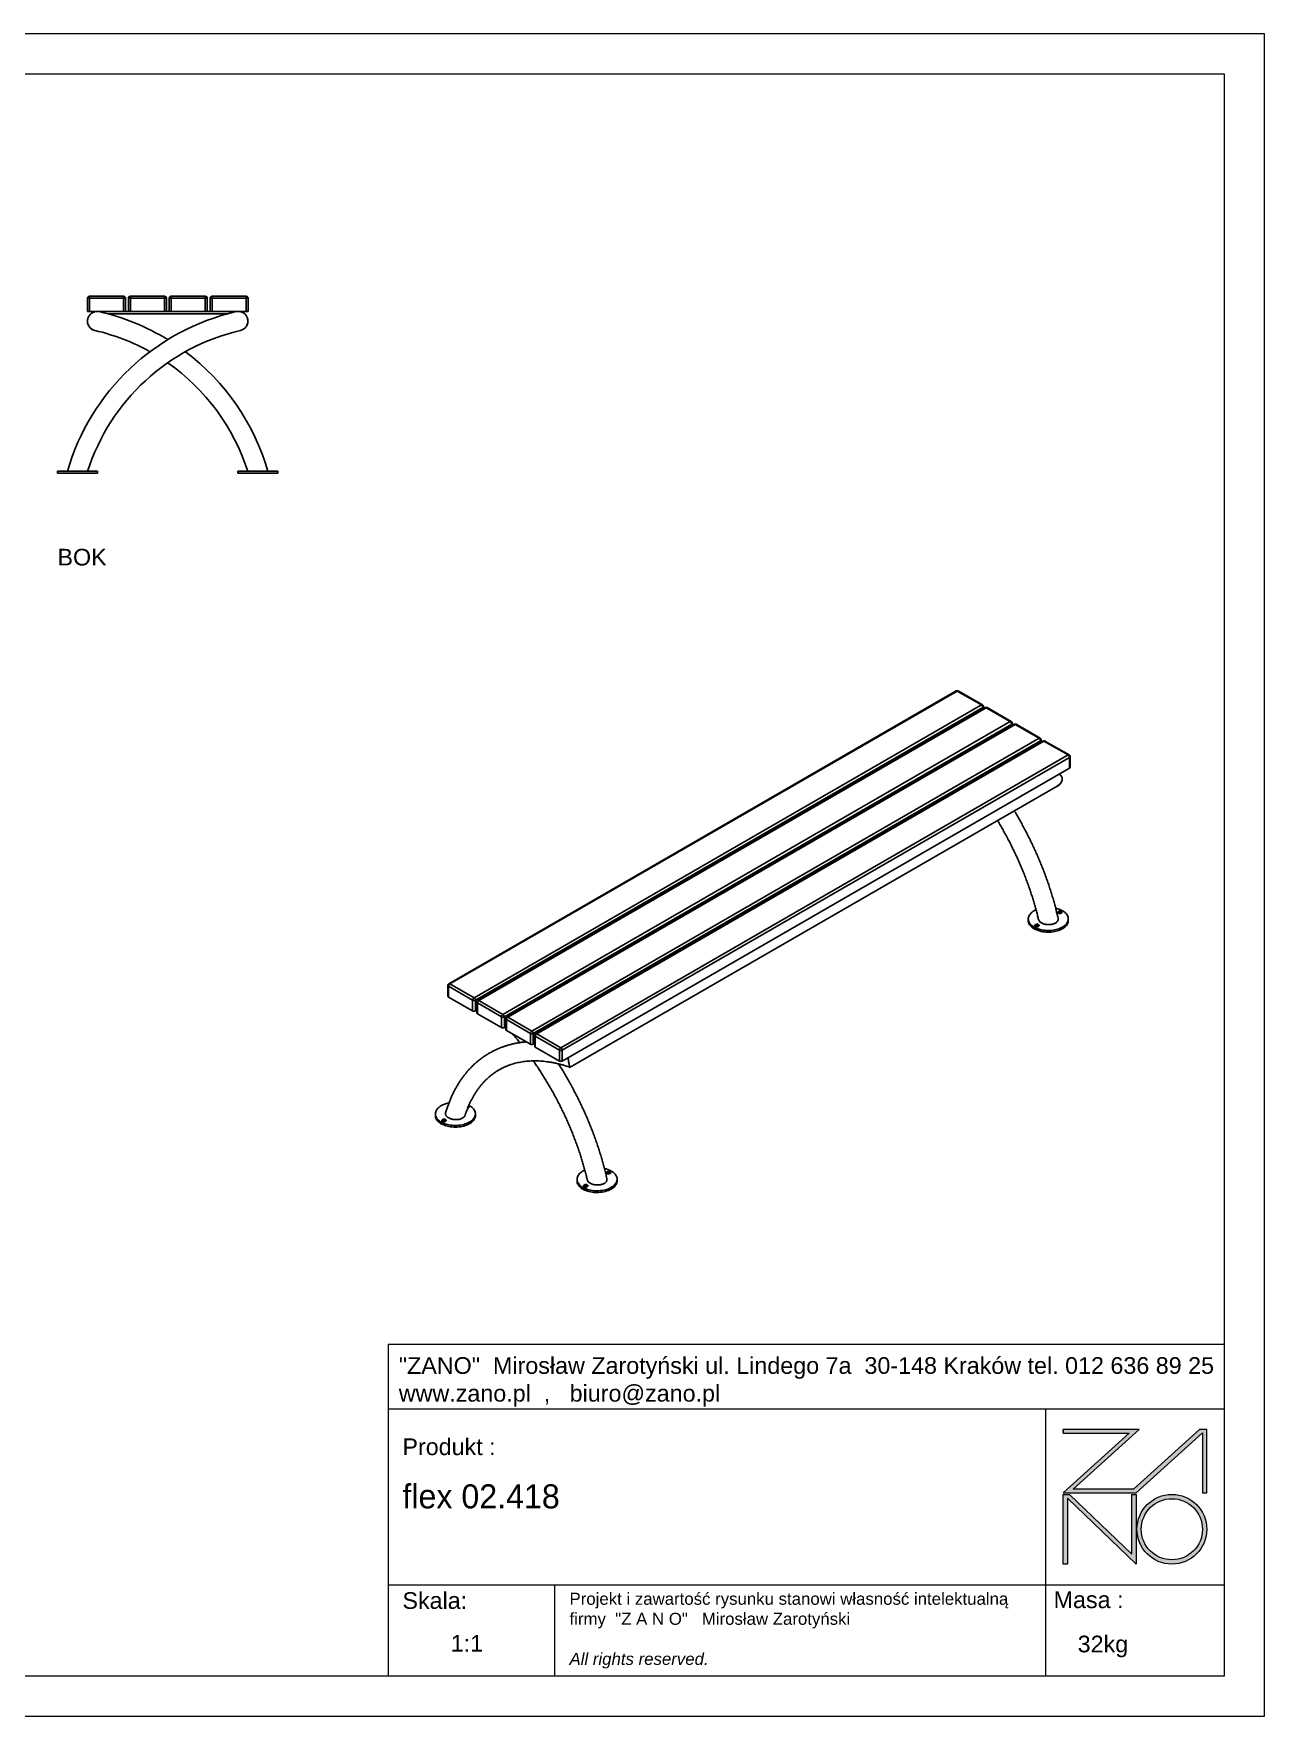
# Model space of a CAD drawing. Header units: millimetres. Extents: x 2407 to 8347, y -1852 to 2348.
# Drawn here: x 5276 to 8347, y -1852 to 2348 of the extents above; entities that cross this region are included whole.
import ezdxf

# ---------------------------------------------------------------- set-up
doc = ezdxf.new("R2010")
doc.units = ezdxf.units.MM
doc.layers.add('tabelka', color=155, linetype='Continuous')
doc.layers.add('WYMIAR', color=96, linetype='Continuous')

# ---------------------------------------------------------------- blocks, each defined once
blk = doc.blocks.new('zano')
at = {"layer": 'Defpoints', "lineweight": 5}
for points in [[(6270.2, 3716.2), (6270.2, 3707.4), (6434.8, 3707.4), (6270.2, 3558.4), (6452.4, 3558.4), (6617.9, 3708.2), (6617.9, 3558.4), (6628.6, 3558.4), (6628.6, 3716.2), (6610.7, 3716.2), (6446.1, 3567.2), (6295.4, 3567.2), (6459.9, 3716.2), (6270.2, 3716.2), (6270.2, 3707.4)], [(6270.2, 3554.4), (6286.2, 3554.4), (6441.7, 3405.6), (6441.7, 3554.4), (6452.4, 3554.4), (6452.4, 3380.5), (6281, 3544.6), (6281, 3380.5), (6270.2, 3380.5)]]:
    blk.add_hatch(color=251, dxfattribs=at).paths.add_polyline_path(points)
h = blk.add_hatch(color=251, dxfattribs=at)
h.paths.add_polyline_path([(6454.7, 3467.4, 1), (6628.6, 3467.4, 1)])
h.paths.add_polyline_path([(6617.9, 3467.4, -1), (6465.4, 3467.4, -1)], flags=16)
at = {"layer": 'Defpoints', "color": 251, "lineweight": 5}
blk.add_lwpolyline([(6434.8, 3707.4), (6270.2, 3558.4), (6452.4, 3558.4), (6617.9, 3708.2), (6617.9, 3558.4), (6628.6, 3558.4), (6628.6, 3716.2), (6610.7, 3716.2), (6446.1, 3567.2), (6295.4, 3567.2), (6459.9, 3716.2), (6270.2, 3716.2), (6270.2, 3707.4), (6432.1, 3707.4)], dxfattribs=at)
for points in [[(6270.2, 3716.2), (6270.2, 3707.4), (6434.8, 3707.4), (6270.2, 3558.4), (6452.4, 3558.4), (6617.9, 3708.2), (6617.9, 3558.4), (6628.6, 3558.4), (6628.6, 3716.2), (6610.7, 3716.2), (6446.1, 3567.2), (6295.4, 3567.2), (6459.9, 3716.2), (6270.2, 3716.2), (6270.2, 3707.4)], [(6270.2, 3554.4), (6286.2, 3554.4), (6441.7, 3405.6), (6441.7, 3554.4), (6452.4, 3554.4), (6452.4, 3380.5), (6281, 3544.6), (6281, 3380.5), (6270.2, 3380.5)]]:
    blk.add_lwpolyline(points, close=True, dxfattribs=at)
for radius in [87, 76.3]:
    blk.add_circle((6541.7, 3467.4), radius, dxfattribs=at)
blk = doc.blocks.new('TABELA')
at = {"layer": 'tabelka', "lineweight": 5}
for p, q in [((4587.4, 3929.4), (6672.4, 3929.4)), ((4587.4, 3767.6), (4587.4, 3929.4)), ((4587.4, 3929.4), (6672.4, 3929.4)), ((6226.5, 3767.6), (6226.5, 3329)), ((4587.4, 3329), (6672.4, 3329)), ((5001.6, 3329), (5001.6, 3100.4)), ((6226.5, 3329), (6226.5, 3100.4))]:
    blk.add_line(p, q, dxfattribs=at)
blk.add_lwpolyline([(4587.4, 3767.6), (6672.4, 3767.6), (6672.4, 3100.4), (4587.4, 3100.4)], close=True, dxfattribs=at)
blk.add_blockref('zano', (0, 0))
at = {"layer": 'tabelka', "lineweight": 5, "attachment_point": 1}
for s, insert, char_height, width in [('{\\fArial|b0|i0|c238|p34;"ZANO"  Mirosław Zarotyński ul. Lindego 7a  30-148 Kraków tel. 012 636 89 25\\Pwww.zano.pl  ,   biuro@zano.pl}', (4613, 3896.9), 41.595, 2040.38), ('{\\fArial|b0|i0|c238|p34;Produkt : }', (4622, 3694.1), 41.595, 265.273), ('{\\fCentury Gothic|b0|i0|c238|p34;flex 02.418}', (4622, 3579.5), 60, 713.135), ('{\\fArial|b0|i0|c238|p34;Skala: }', (4622, 3310.3), 41.595, 191.675), ('{\\fArial|b0|i0|c238|p34;Masa :}', (6246.7, 3312.2), 41.595, 200.457), ('{\\fArial|b0|i0|c238|p34;1:1}', (4742.5, 3203.5), 41.595, 42.482), ('{\\fArial|b0|i0|c238|p34;32kg}', (6306.7, 3201.8), 41.595, 42.482)]:
    blk.add_mtext(s, dxfattribs=dict(at, insert=insert, char_height=char_height, width=width))
at = {"layer": 'tabelka', "color": 1, "lineweight": 5, "insert": (5038.9, 3308.9), "char_height": 30, "width": 1186.12, "attachment_point": 1}
blk.add_mtext('{\\fArial|b0|i0|c0|p34;Projekt i zawartość rysunku stanowi własność intelektualną firmy \\fArial|b0|i0|c238|p34; "Z A N O"   Mirosław Zarotyński\\fArial|b0|i1|c238|p34;\\P\\PAll rights reserved.}', dxfattribs=at)
blk = doc.blocks.new('bok')
for p, q in [((5410.4, 1420.7), (5410.4, 1453.7)), ((5410.4, 1453.7), (5415.4, 1453.7)), ((5415.4, 1458.7), (5415.4, 1453.7)), ((5415.4, 1458.7), (5500.4, 1458.7)), ((5415.4, 1453.7), (5415.4, 1420.7)), ((5500.4, 1453.7), (5415.4, 1453.7)), ((5500.4, 1453.7), (5500.4, 1458.7)), ((5500.4, 1420.7), (5500.4, 1453.7)), ((5500.4, 1453.7), (5505.4, 1453.7)), ((5505.4, 1453.7), (5505.4, 1420.7)), ((5512.4, 1420.7), (5512.4, 1453.7)), ((5512.4, 1453.7), (5517.4, 1453.7)), ((5517.4, 1458.7), (5517.4, 1453.7)), ((5517.4, 1458.7), (5602.4, 1458.7)), ((5517.4, 1453.7), (5517.4, 1420.7)), ((5602.4, 1453.7), (5517.4, 1453.7)), ((5602.4, 1453.7), (5602.4, 1458.7)), ((5602.4, 1420.7), (5602.4, 1453.7)), ((5602.4, 1453.7), (5607.4, 1453.7)), ((5607.4, 1453.7), (5607.4, 1420.7)), ((5614.4, 1420.7), (5614.4, 1453.7)), ((5614.4, 1453.7), (5619.4, 1453.7)), ((5619.4, 1458.7), (5619.4, 1453.7)), ((5619.4, 1458.7), (5704.4, 1458.7)), ((5619.4, 1453.7), (5619.4, 1420.7)), ((5704.4, 1453.7), (5619.4, 1453.7)), ((5704.4, 1453.7), (5704.4, 1458.7)), ((5704.4, 1420.7), (5704.4, 1453.7)), ((5704.4, 1453.7), (5709.4, 1453.7)), ((5709.4, 1453.7), (5709.4, 1420.7)), ((5716.4, 1453.7), (5721.4, 1453.7)), ((5716.4, 1420.7), (5716.4, 1453.7)), ((5721.4, 1458.7), (5721.4, 1453.7)), ((5721.4, 1458.7), (5806.4, 1458.7)), ((5721.4, 1453.7), (5721.4, 1420.7)), ((5806.4, 1453.7), (5721.4, 1453.7)), ((5806.4, 1453.7), (5806.4, 1458.7)), ((5806.4, 1420.7), (5806.4, 1453.7)), ((5806.4, 1453.7), (5811.4, 1453.7)), ((5811.4, 1453.7), (5811.4, 1420.7)), ((5415.4, 1420.7), (5410.4, 1420.7)), ((5415.4, 1420.7), (5500.4, 1420.7)), ((5436.2, 1420.7), (5439.6, 1420.3)), ((5440, 1420.2), (5441.6, 1419.8)), ((5444.5, 1420.7), (5444.5, 1420.2)), ((5776.5, 1420.2), (5444.5, 1420.2)), ((5444.5, 1420.2), (5444.5, 1419.1)), ((5761, 1415.2), (5460, 1415.2)), ((5759.2, 1414.7), (5461.9, 1414.7)), ((5505.4, 1420.7), (5500.4, 1420.7)), ((5512.4, 1420.7), (5505.4, 1420.7)), ((5517.4, 1420.7), (5512.4, 1420.7)), ((5517.4, 1420.7), (5602.4, 1420.7)), ((5607.4, 1420.7), (5602.4, 1420.7)), ((5614.4, 1420.7), (5607.4, 1420.7)), ((5619.4, 1420.7), (5614.4, 1420.7)), ((5619.4, 1420.7), (5704.4, 1420.7)), ((5709.4, 1420.7), (5704.4, 1420.7)), ((5716.4, 1420.7), (5709.4, 1420.7)), ((5721.4, 1420.7), (5716.4, 1420.7)), ((5721.4, 1420.7), (5806.4, 1420.7)), ((5776.5, 1420.7), (5776.5, 1420.2)), ((5776.5, 1420.2), (5776.5, 1419.1)), ((5780.9, 1420.2), (5784.4, 1420.7)), ((5787.9, 1420.7), (5789, 1420.7)), ((5811.4, 1420.7), (5806.4, 1420.7)), ((5335.5, 1021.7), (5335.5, 1016.7)), ((5435.5, 1021.7), (5335.5, 1021.7)), ((5435.5, 1016.7), (5335.5, 1016.7)), ((5435.5, 1016.7), (5435.5, 1021.7)), ((5785.5, 1021.7), (5785.5, 1016.7)), ((5885.5, 1021.7), (5785.5, 1021.7)), ((5885.5, 1016.7), (5785.5, 1016.7)), ((5885.5, 1016.7), (5885.5, 1021.7))]:
    blk.add_line(p, q)
for centre, radius, start, end in [((5415.4, 1453.7), 5, 90, 180), ((5500.4, 1453.7), 5, 0, 90), ((5517.4, 1453.7), 5, 90, 180), ((5602.4, 1453.7), 5, 0, 90), ((5619.4, 1453.7), 5, 90, 180), ((5704.4, 1453.7), 5, 0, 90), ((5721.4, 1453.7), 5, 90, 180), ((5806.4, 1453.7), 5, 0, 90), ((5910.1, 862.6), 572.4, 103.0303, 163.8603), ((5434.5, 1396.7), 24.2, 96.3892, 256.9685), ((5434.5, 1396.7), 24.2, 76.9685, 83.6108), ((5310.9, 862.6), 572.4, 58.4343, 77.0009), ((5786.5, 1396.7), 24.2, 96.3892, 103.0315), ((5786.5, 1396.7), 24.2, 13.0315, 83.6108), ((5786.5, 1396.7), 24.1, 283.0315, 13.0315), ((5910.1, 862.6), 524.1, 103.0311, 162.3304), ((5310.9, 862.6), 524.1, 60.8299, 76.9681), ((5310.9, 862.6), 572.4, 16.1402, 53.0815), ((5310.9, 862.6), 524.1, 17.6711, 55.1296)]:
    blk.add_arc(centre, radius, start, end)
for points, knots in [([(5429.1, 1373.2), (5428.5, 1373.4), (5426.4, 1373.8), (5423.6, 1375), (5420.6, 1376.8), (5418.2, 1378.6), (5416.2, 1380.7), (5414.5, 1382.7), (5413.2, 1384.9), (5412.1, 1387.2), (5411.1, 1389.7), (5410.5, 1392.5), (5410.2, 1395.4), (5410.3, 1398.4), (5410.7, 1400.4), (5410.8, 1401.4)], [0, 0, 0, 0, 0.061259, 0.194262, 0.284289, 0.373959, 0.462322, 0.530846, 0.596872, 0.66387, 0.731198, 0.798519, 0.865737, 0.933068, 1, 1, 1, 1]), ([(5410.8, 1401.4), (5410.9, 1401.5), (5410.9, 1401.8), (5411, 1402.1), (5411.1, 1402.5), (5411.2, 1402.7), (5411.2, 1402.8)], [0, 0, 0, 0, 0.249288, 0.499013, 0.749232, 1, 1, 1, 1]), ([(5410.8, 1401.4), (5410.9, 1401.5), (5410.9, 1401.8), (5411, 1402.1), (5411.1, 1402.5), (5411.2, 1402.7), (5411.2, 1402.8)], [0, 0, 0, 0, 0.249689, 0.49951, 0.749577, 1, 1, 1, 1]), ([(5411.2, 1402.8), (5411.2, 1403), (5411.3, 1403.2), (5411.4, 1403.6), (5411.6, 1404.1), (5411.7, 1404.5), (5411.9, 1404.9), (5412, 1405.3), (5412.2, 1405.7), (5412.4, 1406), (5412.5, 1406.4), (5412.7, 1406.7), (5412.7, 1406.8)], [0, 0, 0, 0, 0.098997, 0.198059, 0.297246, 0.396618, 0.496233, 0.59615, 0.696428, 0.797125, 0.898297, 1, 1, 1, 1]), ([(5412.7, 1406.8), (5412.8, 1406.9), (5412.9, 1407.1), (5413, 1407.5), (5413.2, 1407.8), (5413.3, 1408), (5413.4, 1408.1)], [0, 0, 0, 0, 0.248671, 0.498169, 0.748583, 1, 1, 1, 1]), ([(5413.4, 1408.1), (5413.4, 1408.2), (5413.6, 1408.4), (5413.8, 1408.8), (5414, 1409.1), (5414.2, 1409.4), (5414.4, 1409.7), (5414.6, 1410.1), (5414.9, 1410.4), (5415.3, 1411), (5416, 1411.9), (5417, 1413), (5418, 1414.1), (5419, 1414.9), (5419.8, 1415.6), (5420.6, 1416.2), (5421.1, 1416.5), (5421.3, 1416.7)], [0, 0, 0, 0, 0.030829, 0.061769, 0.092835, 0.124037, 0.155389, 0.186902, 0.21859, 0.250463, 0.374769, 0.501631, 0.625036, 0.750884, 0.832946, 0.915947, 1, 1, 1, 1]), ([(5421.3, 1416.7), (5422.8, 1417.6), (5425.8, 1419.3), (5430, 1420.5), (5432.6, 1420.6), (5433.6, 1420.7)], [0, 0, 0, 0, 0.373562, 0.745568, 1, 1, 1, 1]), ([(5789, 1420.7), (5789.2, 1420.6), (5789.4, 1420.6), (5789.9, 1420.5), (5790.3, 1420.5), (5790.7, 1420.4), (5791, 1420.3), (5791.1, 1420.3)], [0, 0, 0, 0, 0.201125, 0.401651, 0.601614, 0.801051, 1, 1, 1, 1]), ([(5791.1, 1420.3), (5791.3, 1420.3), (5791.6, 1420.2), (5792.1, 1420.1), (5792.5, 1420), (5793, 1419.9), (5793.5, 1419.7), (5793.9, 1419.6), (5794.4, 1419.4), (5794.8, 1419.2), (5795.8, 1418.8), (5797.3, 1418.1), (5799.4, 1417), (5801.3, 1415.6), (5802.9, 1414.2), (5804.1, 1413), (5804.8, 1412.2), (5805.4, 1411.5), (5805.8, 1411), (5806.2, 1410.4), (5806.4, 1410.1), (5806.6, 1409.9)], [0, 0, 0, 0, 0.028215, 0.056291, 0.084233, 0.11205, 0.139748, 0.167335, 0.194817, 0.222204, 0.249501, 0.375923, 0.499139, 0.626142, 0.749119, 0.812365, 0.874507, 0.906309, 0.937804, 0.969023, 1, 1, 1, 1]), ([(5810.7, 1393.7), (5810.6, 1393.6), (5810.6, 1393.3), (5810.6, 1392.9), (5810.5, 1392.4), (5810.4, 1392), (5810.3, 1391.6), (5810.2, 1391.2), (5810.1, 1390.4), (5809.8, 1389.3), (5809.3, 1388), (5808.7, 1386.7), (5808.1, 1385.4), (5807.5, 1384.3), (5806.8, 1383.1), (5806, 1382.1), (5805.2, 1381.1), (5804.4, 1380.2), (5803.5, 1379.4), (5802.8, 1378.7), (5802, 1378), (5801.3, 1377.5), (5800.5, 1376.9), (5800, 1376.5), (5799.7, 1376.4)], [0, 0, 0, 0, 0.017653, 0.0353801, 0.053191, 0.0710952, 0.0891024, 0.1072217, 0.1254623, 0.1876922, 0.2512924, 0.3130396, 0.376157, 0.4379071, 0.5009568, 0.563142, 0.6265193, 0.6882938, 0.7510925, 0.7999227, 0.8491815, 0.8989167, 0.9491745, 1, 1, 1, 1]), ([(5806.6, 1409.9), (5806.6, 1409.8), (5806.8, 1409.6), (5807, 1409.2), (5807.2, 1408.9), (5807.4, 1408.6), (5807.6, 1408.2), (5807.8, 1407.9), (5807.9, 1407.6), (5808, 1407.5)], [0, 0, 0, 0, 0.144962, 0.289125, 0.432547, 0.575286, 0.717401, 0.858952, 1, 1, 1, 1]), ([(5808, 1407.5), (5808, 1407.4), (5808.1, 1407.2), (5808.3, 1406.9), (5808.5, 1406.6), (5808.6, 1406.4), (5808.6, 1406.2)], [0, 0, 0, 0, 0.251342, 0.5017281, 0.7512499, 1, 1, 1, 1]), ([(5808, 1407.5), (5808, 1407.4), (5808.1, 1407.2), (5808.3, 1406.9), (5808.5, 1406.6), (5808.6, 1406.4), (5808.6, 1406.2)], [0, 0, 0, 0, 0.252072, 0.502734, 0.752029, 1, 1, 1, 1]), ([(5808.6, 1406.2), (5808.7, 1406.1), (5808.8, 1405.9), (5808.9, 1405.5), (5809.1, 1405.2), (5809.2, 1404.8), (5809.3, 1404.5), (5809.5, 1404.1), (5809.7, 1403.5), (5810, 1402.5), (5810.3, 1401.2), (5810.5, 1399.8), (5810.7, 1398.7), (5810.7, 1397.8), (5810.8, 1397.1), (5810.8, 1396.5), (5810.8, 1396), (5810.8, 1395.8)], [0, 0, 0, 0, 0.036015, 0.07189, 0.107642, 0.143285, 0.178838, 0.214316, 0.249736, 0.37442, 0.498556, 0.62425, 0.750169, 0.812306, 0.874595, 0.937129, 1, 1, 1, 1]), ([(5810.8, 1395.8), (5810.8, 1395.7), (5810.8, 1395.4), (5810.8, 1395), (5810.7, 1394.6), (5810.7, 1394.1), (5810.7, 1393.9), (5810.7, 1393.7)], [0, 0, 0, 0, 0.198513, 0.397658, 0.597548, 0.798292, 1, 1, 1, 1]), ([(5810.8, 1395.8), (5810.8, 1395.7), (5810.8, 1395.4), (5810.8, 1395), (5810.7, 1394.6), (5810.7, 1394.1), (5810.7, 1393.9), (5810.7, 1393.7)], [0, 0, 0, 0, 0.198182, 0.39722, 0.597168, 0.798078, 1, 1, 1, 1]), ([(5797.9, 1375.3), (5796.6, 1374.7), (5794.7, 1373.8), (5792.7, 1373.4), (5792, 1373.2)], [0, 0, 0, 0, 0.64626, 1, 1, 1, 1]), ([(5799.7, 1376.4), (5799.6, 1376.3), (5799.3, 1376.2), (5799, 1375.9), (5798.6, 1375.7), (5798.3, 1375.5), (5798, 1375.4), (5797.9, 1375.3)], [0, 0, 0, 0, 0.1988, 0.398169, 0.598138, 0.798738, 1, 1, 1, 1]), ([(5799.7, 1376.4), (5799.6, 1376.3), (5799.3, 1376.1), (5798.8, 1375.8), (5798.4, 1375.6), (5798, 1375.4), (5797.9, 1375.3)], [0, 0, 0, 0, 0.240198, 0.486929, 0.740195, 1, 1, 1, 1])]:
    blk.add_open_spline(points, degree=3, knots=knots)
blk = doc.blocks.new('izometria')
for p, q in [((7578, 707.2), (6312.2, -23.4)), ((7580.5, 707), (6314.7, -23.7)), ((6374.8, -58.4), (7640.6, 672.3)), ((7640.6, 672.3), (7580.5, 707)), ((7643.1, 672.5), (7583, 707.2)), ((7644.1, 666.2), (6378.4, -64.5)), ((7650.1, 665.6), (6384.4, -65.1)), ((7652.6, 665.4), (6386.9, -65.3)), ((6447, -100), (7712.7, 630.7)), ((7644.1, 662.1), (7644.1, 666.2)), ((7645.6, 663), (7645.6, 668.2)), ((7712.7, 630.7), (7652.6, 665.4)), ((7715.2, 630.9), (7655.1, 665.6)), ((7716.2, 624.5), (6450.5, -106.2)), ((7722.2, 624), (6456.5, -106.7)), ((7724.7, 623.7), (6459, -107)), ((6519.1, -141.7), (7784.8, 589)), ((7716.2, 620.5), (7716.2, 624.5)), ((7717.7, 621.4), (7717.7, 626.6)), ((7784.8, 589), (7724.7, 623.7)), ((7787.3, 589.3), (7727.2, 624)), ((7788.4, 582.9), (6522.6, -147.8)), ((7794.3, 582.3), (6528.6, -148.4)), ((7796.8, 582.1), (6531.1, -148.6)), ((6591.2, -183.3), (7856.9, 547.4)), ((7788.4, 578.9), (7788.4, 582.9)), ((7789.8, 579.7), (7789.8, 584.9)), ((7856.9, 547.4), (7796.8, 582.1)), ((7859.4, 547.6), (7799.3, 582.3)), ((7860.5, 541.3), (6594.8, -189.4)), ((6594.8, -216.4), (7860.5, 514.3)), ((7860.5, 514.3), (7860.5, 541.3)), ((7861.9, 516.4), (7861.9, 543.3)), ((6614.9, -232), (7829.4, 469.2)), ((7757.5, 138.2), (7757.5, 134.2)), ((7857.5, 134.2), (7857.5, 138.2)), ((6309.7, -27.8), (6309.7, -54.7)), ((6371.3, -64.5), (6311.2, -29.8)), ((6311.2, -29.8), (6311.2, -56.8)), ((6314.7, -23.7), (6374.8, -58.4)), ((6311.2, -56.8), (6371.3, -91.5)), ((6371.3, -91.5), (6371.3, -64.5)), ((6378.4, -64.5), (6378.4, -91.5)), ((6381.9, -69.4), (6381.9, -96.4)), ((6443.4, -106.2), (6383.3, -71.5)), ((6383.3, -71.5), (6383.3, -98.4)), ((6386.9, -65.3), (6447, -100)), ((6378.4, -91.5), (6381.9, -89.4)), ((6383.3, -98.4), (6443.4, -133.1)), ((6443.4, -133.1), (6443.4, -106.2)), ((6450.5, -106.2), (6450.5, -133.1)), ((6454, -111.1), (6454, -138)), ((6515.6, -147.8), (6455.5, -113.1)), ((6455.5, -113.1), (6455.5, -140)), ((6459, -107), (6519.1, -141.7)), ((6450.5, -133.1), (6454, -131.1)), ((6455.5, -140), (6515.6, -174.7)), ((6515.6, -174.7), (6515.6, -147.8)), ((6522.6, -147.8), (6522.6, -174.7)), ((6526.1, -152.7), (6526.1, -179.6)), ((6587.7, -189.4), (6527.6, -154.7)), ((6527.6, -154.7), (6527.6, -181.7)), ((6531.1, -148.6), (6591.2, -183.3)), ((6522.6, -174.7), (6526.1, -172.7)), ((6527.6, -181.7), (6587.7, -216.4)), ((6587.7, -216.4), (6587.7, -189.4)), ((6594.8, -189.4), (6594.8, -216.4)), ((6360.5, -333.8), (6360.8, -334)), ((6278.3, -348.3), (6278.3, -352.4)), ((6303.9, -366.5), (6304.2, -366.7)), ((6378.3, -352.4), (6378.3, -348.3)), ((6714, -497.1), (6714.3, -497.3)), ((6631.8, -511.6), (6631.8, -515.7)), ((6657.4, -529.8), (6657.8, -530)), ((6731.8, -515.7), (6731.8, -511.6))]:
    blk.add_line(p, q)
at = {"flags": 128}
for points in [[(7757.5, 134.2), (7757.6, 133.3), (7757.9, 130.8), (7758.5, 128.5), (7759.5, 126.1), (7760.9, 123.8), (7762.5, 121.6), (7764.5, 119.5), (7766.8, 117.4), (7769.4, 115.5), (7772.2, 113.8)], [(7776.9, 161), (7776.1, 160.7), (7772.9, 159.1), (7770, 157.3), (7767.4, 155.5), (7765.1, 153.5), (7763, 151.3), (7761.3, 149.1), (7759.8, 146.9), (7758.8, 144.5), (7758, 142.2), (7757.6, 139.8), (7757.6, 137.3), (7757.9, 134.9), (7758.5, 132.5), (7759.5, 130.2), (7760.9, 127.9), (7762.5, 125.7), (7764.5, 123.5), (7766.8, 121.5), (7769.4, 119.6), (7772.2, 117.8)], [(7772.2, 117.8), (7775.3, 116.2), (7778.6, 114.7), (7782.1, 113.4), (7785.8, 112.3), (7789.6, 111.3), (7793.6, 110.5), (7797.7, 109.9), (7801.8, 109.6), (7806, 109.4), (7810.2, 109.4), (7814.3, 109.6), (7818.5, 110.1), (7822.5, 110.7), (7826.4, 111.5), (7830.2, 112.5), (7833.9, 113.7), (7837.4, 115.1), (7840.6, 116.6), (7843.6, 118.3), (7846.4, 120.1), (7848.9, 122), (7851.1, 124.1), (7853, 126.2), (7854.6, 128.5), (7855.8, 130.8), (7856.8, 133.1), (7857.3, 135.5), (7857.5, 137.9), (7857.4, 140.4), (7856.9, 142.8), (7856.1, 145.1), (7854.9, 147.4), (7853.4, 149.7), (7851.6, 151.9), (7849.5, 154), (7847.1, 155.9), (7844.4, 157.8), (7841.4, 159.5), (7838.2, 161.1), (7834.8, 162.5), (7831.2, 163.7), (7827.4, 164.7), (7825.9, 165.1)], [(7772.2, 113.8), (7775.3, 112.1), (7778.6, 110.6), (7782.1, 109.3), (7785.8, 108.2), (7789.6, 107.2), (7793.6, 106.4), (7797.7, 105.9), (7801.8, 105.5), (7806, 105.3), (7810.2, 105.3), (7814.3, 105.6), (7818.5, 106), (7822.5, 106.6), (7826.4, 107.4), (7830.2, 108.4), (7833.9, 109.6), (7837.4, 111), (7840.6, 112.5), (7843.6, 114.2), (7846.4, 116), (7848.9, 117.9), (7851.1, 120), (7853, 122.1), (7854.6, 124.4), (7855.8, 126.7), (7856.8, 129), (7857.3, 131.4), (7857.5, 133.9), (7857.5, 134.2)], [(7831.9, 152.3), (7833.1, 151.8), (7834.4, 151.5), (7835.8, 151.4), (7837.3, 151.5), (7838.6, 151.8), (7839.7, 152.3), (7840.6, 153), (7841.1, 153.7), (7841.3, 154.6), (7841.1, 155.4), (7840.6, 156.2), (7839.7, 156.8), (7838.6, 157.3), (7837.3, 157.6), (7835.8, 157.7), (7834.4, 157.6), (7833.1, 157.3), (7831.9, 156.8), (7831.1, 156.2), (7830.5, 155.4), (7830.3, 154.6), (7830.5, 153.7), (7831.1, 153), (7831.9, 152.3)], [(7775.4, 119.7), (7776.5, 119.2), (7777.8, 118.8), (7779.3, 118.7), (7780.7, 118.8), (7782, 119.2), (7783.2, 119.7), (7784, 120.3), (7784.6, 121.1), (7784.8, 121.9), (7784.6, 122.7), (7784, 123.5), (7783.2, 124.2), (7782, 124.7), (7780.7, 125), (7779.3, 125.1), (7777.8, 125), (7776.5, 124.7), (7775.4, 124.2), (7774.5, 123.5), (7774, 122.7), (7773.8, 121.9), (7774, 121.1), (7774.5, 120.3), (7775.4, 119.7)], [(6361.9, -327), (6363.6, -327.9), (6366.5, -329.7), (6369, -331.6), (6371.3, -333.6), (6373.3, -335.8), (6375, -338), (6376.3, -340.3), (6377.3, -342.6), (6377.9, -345), (6378.3, -347.4), (6378.2, -349.8), (6377.8, -352.3), (6377.1, -354.6), (6376, -357), (6374.6, -359.2), (6372.8, -361.4), (6370.8, -363.5), (6368.4, -365.5), (6365.8, -367.4), (6362.9, -369.2), (6359.7, -370.8), (6356.4, -372.2), (6352.8, -373.5), (6349.1, -374.6), (6345.2, -375.5), (6341.2, -376.2), (6337.1, -376.7), (6333, -377.1), (6328.8, -377.2), (6324.6, -377.1), (6320.5, -376.8), (6316.4, -376.4), (6312.3, -375.7), (6308.4, -374.8), (6304.7, -373.8), (6301, -372.5), (6297.6, -371.1), (6294.4, -369.6), (6291.5, -367.9), (6288.8, -366), (6286.3, -364.1), (6284.2, -362), (6282.4, -359.8), (6280.9, -357.5), (6279.7, -355.2), (6278.9, -352.9), (6278.4, -350.5), (6278.3, -348), (6278.5, -345.6), (6279.1, -343.2), (6280, -340.9), (6281.2, -338.6), (6282.8, -336.3), (6284.7, -334.2), (6286.9, -332.1), (6289.4, -330.2), (6292.2, -328.4), (6295.2, -326.7), (6298.5, -325.2), (6301.9, -323.8), (6305.6, -322.6), (6309.4, -321.6), (6312.2, -321)], [(6360.7, -329.9), (6361.3, -330.4), (6361.9, -331.2), (6362.1, -332), (6361.9, -332.8), (6361.3, -333.6), (6360.5, -334.3), (6359.3, -334.8), (6358.6, -335)], [(6359.3, -333.3), (6359.3, -333.3), (6360.5, -333.8)], [(6378.3, -352.4), (6378.2, -353.9), (6377.8, -356.3), (6377.1, -358.7), (6376, -361.1), (6374.6, -363.3), (6372.8, -365.5), (6370.8, -367.6), (6368.4, -369.6), (6365.8, -371.5), (6362.9, -373.3), (6359.7, -374.9), (6356.4, -376.3), (6352.8, -377.6), (6349.1, -378.7), (6345.2, -379.6), (6341.2, -380.3), (6337.1, -380.8), (6333, -381.2), (6328.8, -381.3), (6324.6, -381.2), (6320.5, -380.9), (6316.4, -380.5), (6312.3, -379.8), (6308.4, -378.9), (6304.7, -377.9), (6301, -376.6), (6297.6, -375.2), (6294.4, -373.7), (6291.5, -372), (6288.8, -370.1), (6286.3, -368.1), (6284.2, -366.1), (6282.4, -363.9), (6280.9, -361.6), (6279.7, -359.3), (6278.9, -356.9), (6278.4, -354.5), (6278.3, -352.4)], [(6303.9, -362.4), (6304.8, -363.1), (6305.3, -363.8), (6305.5, -364.7), (6305.3, -365.5), (6304.8, -366.3), (6303.9, -366.9), (6302.7, -367.4), (6301.4, -367.7), (6300, -367.8), (6298.6, -367.7), (6297.2, -367.4), (6296.1, -366.9), (6295.2, -366.3), (6294.7, -365.5), (6294.5, -364.7), (6294.7, -363.8), (6295.2, -363.1), (6296.1, -362.4), (6297.2, -361.9), (6298.6, -361.6), (6300, -361.5), (6301.4, -361.6), (6302.7, -361.9), (6303.9, -362.4)], [(6717.2, -491.2), (6720, -493), (6722.6, -494.9), (6724.9, -496.9), (6726.8, -499.1), (6728.5, -501.3), (6729.8, -503.6), (6730.8, -505.9), (6731.5, -508.3), (6731.8, -510.7), (6731.8, -513.1), (6731.4, -515.5), (6730.6, -517.9), (6729.5, -520.2), (6728.1, -522.5), (6726.4, -524.7), (6724.3, -526.8), (6722, -528.8), (6719.3, -530.7), (6716.4, -532.5), (6713.3, -534), (6709.9, -535.5), (6706.4, -536.8), (6702.6, -537.9), (6698.8, -538.8), (6694.8, -539.5), (6690.7, -540), (6686.5, -540.4), (6682.4, -540.5), (6678.2, -540.4), (6674, -540.1), (6669.9, -539.6), (6665.9, -539), (6662, -538.1), (6658.2, -537.1), (6654.6, -535.8), (6651.2, -534.4), (6648, -532.9), (6645, -531.2), (6642.3, -529.3), (6639.9, -527.3), (6637.8, -525.3), (6635.9, -523.1), (6634.4, -520.8), (6633.3, -518.5), (6632.4, -516.1), (6632, -513.7), (6631.8, -511.3), (6632.1, -508.9), (6632.6, -506.5), (6633.5, -504.1), (6634.8, -501.8), (6636.4, -499.6), (6638.3, -497.4), (6640.5, -495.4), (6643, -493.5), (6645.7, -491.6), (6648.8, -490), (6651.2, -488.8)], [(6714, -493), (6714.9, -493.7), (6715.4, -494.5), (6715.6, -495.3), (6715.4, -496.1), (6714.9, -496.9), (6714, -497.5), (6712.9, -498), (6711.5, -498.4), (6710.1, -498.5), (6708.7, -498.4), (6707.4, -498), (6706.2, -497.5), (6705.4, -496.9), (6704.8, -496.1), (6704.6, -495.3), (6704.8, -494.5), (6705.4, -493.7), (6706.2, -493), (6707.4, -492.5), (6708.7, -492.2), (6710.1, -492.1), (6711.5, -492.2), (6712.9, -492.5), (6714, -493)], [(6731.8, -515.7), (6731.8, -517.2), (6731.4, -519.6), (6730.6, -522), (6729.5, -524.3), (6728.1, -526.6), (6726.4, -528.8), (6724.3, -530.9), (6722, -532.9), (6719.3, -534.8), (6716.4, -536.5), (6713.3, -538.1), (6709.9, -539.6), (6706.4, -540.8), (6702.6, -541.9), (6698.8, -542.9), (6694.8, -543.6), (6690.7, -544.1), (6686.5, -544.4), (6682.4, -544.6), (6678.2, -544.5), (6674, -544.2), (6669.9, -543.7), (6665.9, -543.1), (6662, -542.2), (6658.2, -541.1), (6654.6, -539.9), (6651.2, -538.5), (6648, -536.9), (6645, -535.2), (6642.3, -533.4), (6639.9, -531.4), (6637.8, -529.3), (6635.9, -527.2), (6634.4, -524.9), (6633.3, -522.6), (6632.4, -520.2), (6632, -517.8), (6631.8, -515.7)], [(6657.4, -525.7), (6658.3, -526.4), (6658.9, -527.1), (6659, -527.9), (6658.9, -528.8), (6658.3, -529.5), (6657.4, -530.2), (6656.3, -530.7), (6655, -531), (6653.5, -531.1), (6652.1, -531), (6650.8, -530.7), (6649.7, -530.2), (6648.8, -529.5), (6648.2, -528.8), (6648, -527.9), (6648.2, -527.1), (6648.8, -526.4), (6649.7, -525.7), (6650.8, -525.2), (6652.1, -524.9), (6653.5, -524.8), (6655, -524.9), (6656.3, -525.2), (6657.4, -525.7)]]:
    blk.add_lwpolyline(points, dxfattribs=at)
for centre, radius, start, end in [((7580.5, 702.9), 5, 60.0027, 119.9973), ((7579, 704.9), 2.51, 54.3824, 114.3071), ((7581.9, 704.9), 2.51, 65.6929, 125.6176), ((7642, 670.2), 2.51, 65.6929, 125.6176), ((7636.4, 665.8), 7.68, 2.6055, 57.3945), ((7640.6, 668.2), 5, 0, 60.0027), ((7643.1, 668.5), 2.51, 294.3747, 354.3052), ((7652.6, 661.3), 5, 60.0027, 119.9973), ((7651.1, 663.3), 2.51, 54.3824, 114.3071), ((7654.1, 663.3), 2.51, 65.6929, 125.6176), ((7714.2, 628.6), 2.51, 65.6929, 125.6176), ((7708.5, 624.2), 7.68, 2.6055, 57.3945), ((7712.7, 626.6), 5, 0, 60.0027), ((7715.2, 626.8), 2.51, 294.3747, 354.3052), ((7724.7, 619.6), 5, 60.0027, 119.9973), ((7723.2, 621.7), 2.51, 54.3824, 114.3071), ((7726.2, 621.7), 2.51, 65.6929, 125.6176), ((7786.3, 587), 2.51, 65.6929, 125.6176), ((7780.7, 582.5), 7.68, 2.6055, 57.3945), ((7784.8, 584.9), 5, 0, 60.0027), ((7787.3, 585.2), 2.51, 294.3747, 354.3052), ((7796.8, 578), 5, 60.0027, 119.9973), ((7795.4, 580), 2.51, 54.3824, 114.3071), ((7798.3, 580), 2.51, 65.6929, 125.6176), ((7858.4, 545.3), 2.51, 65.6929, 125.6176), ((7852.8, 540.9), 7.68, 2.6055, 57.3945), ((7856.9, 543.3), 5, 0, 60.0027), ((7859.4, 543.5), 2.51, 294.3747, 354.3052), ((7859.4, 516.6), 2.51, 294.3747, 354.3052), ((7835.8, 145.6), 8.15, 58.8728, 121.1272), ((7779.3, 112.9), 8.15, 58.8728, 121.1272), ((6314.7, -27.8), 5, 119.9973, 180), ((6312.2, -27.5), 2.51, 185.6948, 245.6253), ((6318.9, -30.2), 7.68, 122.6055, 177.3945), ((6313.3, -25.7), 2.51, 54.3824, 114.3071), ((6312.2, -54.5), 2.51, 185.6948, 245.6253), ((6379, -64.9), 7.68, 122.6055, 177.3945), ((6374.8, -57.7), 7.69, 242.6097, 297.3903), ((6370.7, -64.9), 7.68, 2.6055, 57.3945), ((6386.9, -69.4), 5, 119.9973, 180), ((6384.4, -69.2), 2.51, 185.6948, 245.6253), ((6391, -71.8), 7.68, 122.6055, 177.3945), ((6385.4, -67.4), 2.51, 54.3824, 114.3071), ((6374.8, -84.6), 7.69, 242.6097, 297.3903), ((6384.4, -96.1), 2.51, 185.6948, 245.6253), ((6451.1, -106.5), 7.68, 122.6055, 177.3945), ((6447, -99.3), 7.69, 242.6097, 297.3903), ((6442.8, -106.5), 7.68, 2.6055, 57.3945), ((6459, -111.1), 5, 119.9973, 180), ((6456.5, -110.8), 2.51, 185.6948, 245.6253), ((6463.1, -113.4), 7.68, 122.6055, 177.3945), ((6457.5, -109), 2.51, 54.3824, 114.3071), ((6447, -126.3), 7.69, 242.6097, 297.3903), ((6456.5, -137.7), 2.51, 185.6948, 245.6253), ((6523.2, -148.1), 7.68, 122.6055, 177.3945), ((6519.1, -141), 7.69, 242.6097, 297.3903), ((6515, -148.1), 7.68, 2.6055, 57.3945), ((6531.1, -152.7), 5, 119.9973, 180), ((6528.6, -152.4), 2.51, 185.6948, 245.6253), ((6535.3, -155.1), 7.68, 122.6055, 177.3945), ((6529.6, -150.6), 2.51, 54.3824, 114.3071), ((6519.1, -167.9), 7.69, 242.6097, 297.3903), ((6528.6, -179.4), 2.51, 185.6948, 245.6253), ((6595.4, -189.8), 7.68, 122.6055, 177.3945), ((6591.2, -182.6), 7.69, 242.6097, 297.3903), ((6587.1, -189.8), 7.68, 2.6055, 57.3945), ((6591.2, -209.5), 7.69, 242.6097, 297.3903), ((6300, -373.8), 8.24, 61.9897, 120.8918), ((6687.2, -544.6), 61.2, 60.7179, 77.7944), ((6710.1, -504.4), 8.24, 61.9897, 120.8918), ((6653.6, -537.1), 8.24, 61.9897, 120.8918)]:
    blk.add_arc(centre, radius, start, end)
for centre, major_axis, ratio, start_param, end_param in [((7808.3, 484.9), (33.8, 3.8), 0.638602, 5.312628, 6.858651), ((6611.8, -205.8), (-2.9, 26.2), 0.096979, 1.637936, 2.185955)]:
    blk.add_ellipse(centre, major_axis=major_axis, ratio=ratio, start_param=start_param, end_param=end_param)
for points, knots in [([(7841.5, 481.9), (7841.2, 481.3), (7840.8, 480.1), (7839.8, 478.4), (7838.7, 476.7), (7837.4, 475.2), (7836, 473.7), (7833.9, 471.9), (7831.1, 470), (7828.6, 468.5), (7827.2, 467.9), (7827.1, 467.9)], [0, 0, 0, 0, 0.096003, 0.195381, 0.298557, 0.39301, 0.491842, 0.595239, 0.788299, 0.985026, 1, 1, 1, 1]), ([(7835.1, 499.7), (7835.6, 499.3), (7836.7, 498.4), (7837.7, 497.3), (7838.3, 496.6)], [0, 0, 0, 0, 0.397619, 1, 1, 1, 1]), ([(7838.3, 496.6), (7838.4, 496.5), (7838.6, 496.3), (7838.8, 496), (7839.1, 495.7), (7839.3, 495.4), (7839.5, 495.1), (7839.7, 494.8), (7839.9, 494.6), (7839.9, 494.5)], [0, 0, 0, 0, 0.146048, 0.29099, 0.43485, 0.577656, 0.719432, 0.860204, 1, 1, 1, 1]), ([(7839.9, 494.5), (7840, 494.4), (7840.1, 494.2), (7840.3, 493.9), (7840.4, 493.6), (7840.5, 493.4), (7840.6, 493.3)], [0, 0, 0, 0, 0.252072, 0.502734, 0.752029, 1, 1, 1, 1]), ([(7840.6, 493.3), (7840.7, 493.2), (7840.8, 493), (7840.9, 492.6), (7841.1, 492.3), (7841.2, 491.9), (7841.4, 491.6), (7841.5, 491.2), (7841.6, 490.8), (7841.7, 490.5), (7841.8, 490.1), (7841.9, 489.8), (7842, 489.4), (7842.1, 489), (7842.1, 488.6), (7842.2, 488), (7842.3, 487.3), (7842.3, 486.6), (7842.3, 485.9), (7842.2, 485.2), (7842.1, 484.5), (7842, 484), (7842, 483.8)], [0, 0, 0, 0, 0.03932, 0.078441, 0.117373, 0.156125, 0.194709, 0.233135, 0.271413, 0.309553, 0.347566, 0.385464, 0.423255, 0.460952, 0.498564, 0.569885, 0.641189, 0.712551, 0.784042, 0.855735, 0.927697, 1, 1, 1, 1]), ([(7842, 483.8), (7842, 483.7), (7841.9, 483.4), (7841.8, 483.1), (7841.7, 482.7), (7841.6, 482.3), (7841.5, 482), (7841.5, 481.9)], [0, 0, 0, 0, 0.198182, 0.39722, 0.597168, 0.798078, 1, 1, 1, 1]), ([(7681, 383.5), (7682.3, 381.3), (7685.9, 375.5), (7691.4, 365.8), (7697.8, 354.6), (7703.9, 343.3), (7709.9, 332), (7715.8, 320.5), (7721.4, 309), (7726.9, 297.5), (7732.2, 285.9), (7737.3, 274.2), (7742.3, 262.5), (7747, 250.9), (7751.6, 239.1), (7756, 227.4), (7760.1, 215.7), (7764.1, 204), (7767.9, 192.3), (7771.5, 180.6), (7774.9, 168.9), (7778, 157.3), (7780.8, 146.7), (7782.3, 139.9), (7783, 137)], [0, 0, 0, 0, 0.0278158, 0.0746882, 0.1215608, 0.1684327, 0.2153031, 0.2621713, 0.3090366, 0.3558983, 0.4027556, 0.4496079, 0.4964544, 0.5432944, 0.5901272, 0.6369521, 0.6837685, 0.7305756, 0.7773728, 0.8241595, 0.8709349, 0.9176985, 0.9644497, 1, 1, 1, 1]), ([(7832, 139.5), (7832, 139.7), (7831, 144), (7829.1, 152.3), (7826.1, 164.5), (7822.8, 176.8), (7819.3, 189.1), (7815.7, 201.4), (7811.8, 213.7), (7807.7, 226), (7803.4, 238.3), (7798.9, 250.6), (7794.2, 262.9), (7789.3, 275.1), (7784.3, 287.3), (7779, 299.5), (7773.5, 311.7), (7767.9, 323.8), (7762.1, 335.8), (7756.1, 347.8), (7749.9, 359.7), (7743.6, 371.5), (7737.1, 383.3), (7730.4, 394.9), (7725.7, 403.1), (7723.1, 407.3), (7722.9, 407.7)], [0, 0, 0, 0, 0.002412, 0.047631, 0.092838, 0.138035, 0.183222, 0.228399, 0.273566, 0.318725, 0.363875, 0.409017, 0.454152, 0.49928, 0.544402, 0.589518, 0.634629, 0.679736, 0.72484, 0.76994, 0.815037, 0.860133, 0.905228, 0.950321, 0.995415, 1, 1, 1, 1]), ([(7832, 139.5), (7832.1, 138.9), (7832.4, 137.4), (7832, 135.1), (7830.9, 132.8), (7829.1, 130.6), (7826.7, 128.7), (7823.9, 127.1), (7820.7, 125.8), (7817.1, 124.8), (7813.3, 124.2), (7809.3, 123.9), (7805.3, 124.1), (7801.3, 124.6), (7797.4, 125.4), (7793.7, 126.7), (7790.4, 128.3), (7787.6, 130.2), (7785.3, 132.5), (7783.7, 134.7), (7783.3, 136.3), (7783.1, 137)], [0, 0, 0, 0, 0.041331, 0.098031, 0.150801, 0.205221, 0.256041, 0.308393, 0.35827, 0.40958, 0.459769, 0.51134, 0.562932, 0.615912, 0.669527, 0.724593, 0.780138, 0.837235, 0.893759, 0.951952, 1, 1, 1, 1]), ([(6471.4, -149.3), (6473.9, -152.2), (6479.1, -158.4), (6484.9, -165.5), (6488.2, -169.6), (6488.9, -170.5)], [0, 0, 0, 0, 0.423365, 0.878798, 1, 1, 1, 1]), ([(6505, -168.6), (6502.2, -168.9), (6496.5, -169.4), (6488.1, -170.6), (6479.7, -172), (6471.5, -173.8), (6463.4, -175.8), (6455.5, -178.1), (6447.7, -180.7), (6440.1, -183.6), (6432.6, -186.7), (6425.2, -190.2), (6418, -193.9), (6411, -197.9), (6404.1, -202.1), (6397.4, -206.7), (6390.9, -211.5), (6384.5, -216.5), (6378.3, -221.8), (6372.3, -227.4), (6366.4, -233.3), (6360.8, -239.4), (6355.3, -245.7), (6350, -252.3), (6344.9, -259.2), (6340, -266.3), (6335.4, -273.6), (6330.9, -281.2), (6326.6, -289), (6322.5, -297), (6318.6, -305.3), (6315, -313.8), (6311.6, -322.5), (6308.4, -331.4), (6305.8, -339), (6304.5, -343.7), (6304, -345.4)], [0, 0, 0, 0, 0.029651, 0.059639, 0.089552, 0.119391, 0.149159, 0.178861, 0.208502, 0.238089, 0.267629, 0.297132, 0.326607, 0.356064, 0.385514, 0.414965, 0.444426, 0.473908, 0.503421, 0.532973, 0.562574, 0.59223, 0.621948, 0.651733, 0.681588, 0.711516, 0.741517, 0.771592, 0.80174, 0.831958, 0.862243, 0.892592, 0.923, 0.953462, 0.983973, 1, 1, 1, 1]), ([(6609.5, -207.8), (6609.6, -208.4), (6609.8, -209.9), (6610, -211.4), (6610.1, -212.4)], [0, 0, 0, 0, 0.378594, 1, 1, 1, 1]), ([(6352.6, -351.6), (6352.8, -351), (6353.9, -347.6), (6356, -341.7), (6358.9, -334), (6362, -326.6), (6365.4, -319.3), (6368.9, -312.3), (6372.6, -305.5), (6376.5, -298.9), (6380.6, -292.5), (6384.9, -286.4), (6389.3, -280.4), (6394, -274.8), (6398.8, -269.3), (6403.8, -264.2), (6409, -259.2), (6414.3, -254.5), (6419.9, -250.1), (6425.6, -245.9), (6431.4, -242), (6437.5, -238.3), (6443.7, -234.9), (6450.1, -231.8), (6456.6, -229), (6463.3, -226.4), (6470.1, -224.1), (6477, -222.1), (6484.1, -220.4), (6491.3, -219), (6498.6, -217.9), (6506, -217), (6513.5, -216.4), (6521.1, -216.1), (6528.9, -216.1), (6536.7, -216.3), (6544.6, -216.8), (6552.6, -217.6), (6560.8, -218.7), (6568.9, -220), (6577.2, -221.7), (6585.6, -223.6), (6594, -225.7), (6602.5, -228.2), (6609.3, -230.3), (6613.4, -231.7), (6614.6, -232.2)], [0, 0, 0, 0, 0.00549, 0.028383, 0.051308, 0.07427, 0.097274, 0.120328, 0.143438, 0.166611, 0.189853, 0.213171, 0.23657, 0.260056, 0.283632, 0.307299, 0.331057, 0.354902, 0.378826, 0.402821, 0.426874, 0.450967, 0.475083, 0.4992, 0.523293, 0.547346, 0.571342, 0.595268, 0.619114, 0.642873, 0.666542, 0.690121, 0.713611, 0.737015, 0.760339, 0.783588, 0.806769, 0.829889, 0.852954, 0.875971, 0.898946, 0.921885, 0.944794, 0.967678, 0.99054, 1, 1, 1, 1]), ([(6522.8, -216.1), (6523.4, -217), (6526.5, -221.4), (6531.9, -229.4), (6538.9, -240.1), (6545.9, -250.9), (6552.6, -261.8), (6559.3, -272.9), (6565.7, -284), (6572.1, -295.2), (6578.2, -306.5), (6584.2, -317.9), (6590, -329.3), (6595.7, -340.8), (6601.2, -352.4), (6606.5, -364), (6611.6, -375.6), (6616.6, -387.3), (6621.3, -399), (6625.9, -410.7), (6630.3, -422.4), (6634.4, -434.2), (6638.4, -445.9), (6642.2, -457.6), (6645.8, -469.3), (6649.1, -480.9), (6652.3, -492.5), (6655, -503.2), (6656.6, -510), (6657.3, -512.9)], [0, 0, 0, 0, 0.0097754, 0.048235, 0.0866976, 0.1251627, 0.1636297, 0.2020981, 0.2405673, 0.2790365, 0.3175052, 0.3559727, 0.3944384, 0.4329017, 0.471362, 0.5098188, 0.5482714, 0.5867192, 0.6251618, 0.6635984, 0.7020286, 0.7404518, 0.7788673, 0.8172747, 0.8556734, 0.8940629, 0.9324428, 0.9708124, 1, 1, 1, 1]), ([(6706.3, -510.4), (6706.3, -510.2), (6705.3, -505.9), (6703.4, -497.5), (6700.3, -485.3), (6697.1, -473.1), (6693.6, -460.8), (6689.9, -448.5), (6686.1, -436.2), (6682, -423.9), (6677.7, -411.6), (6673.2, -399.3), (6668.5, -387), (6663.6, -374.8), (6658.5, -362.5), (6653.3, -350.3), (6647.8, -338.2), (6642.2, -326.1), (6636.4, -314.1), (6630.4, -302.1), (6624.2, -290.2), (6617.9, -278.3), (6611.4, -266.6), (6604.7, -254.9), (6597.9, -243.3), (6591.6, -232.9), (6587.4, -226.4), (6585.7, -223.6)], [0, 0, 0, 0, 0.002248, 0.044382, 0.086507, 0.128622, 0.170727, 0.212823, 0.25491, 0.296988, 0.339059, 0.381123, 0.42318, 0.46523, 0.507275, 0.549314, 0.591349, 0.63338, 0.675407, 0.717431, 0.759453, 0.801474, 0.843493, 0.885512, 0.92753, 0.969549, 1, 1, 1, 1]), ([(6610.1, -212.4), (6610.1, -212.5), (6610.1, -212.8), (6610.2, -213.2), (6610.3, -213.6), (6610.3, -214), (6610.4, -214.5), (6610.4, -214.9), (6610.5, -215.1), (6610.5, -215.3)], [0, 0, 0, 0, 0.144962, 0.289125, 0.432547, 0.575286, 0.717401, 0.858952, 1, 1, 1, 1]), ([(6610.5, -215.3), (6610.5, -215.4), (6610.5, -215.6), (6610.6, -216), (6610.7, -216.3), (6610.7, -216.6), (6610.7, -216.7)], [0, 0, 0, 0, 0.251342, 0.5017281, 0.7512499, 1, 1, 1, 1]), ([(6610.7, -216.7), (6610.7, -216.8), (6610.8, -217.1), (6610.8, -217.4), (6610.9, -217.8), (6610.9, -218.2), (6611, -218.5), (6611.1, -218.9), (6611.2, -219.6), (6611.3, -220.5), (6611.6, -221.7), (6611.8, -222.9), (6611.9, -223.8), (6612.1, -224.5), (6612.2, -225), (6612.3, -225.5), (6612.4, -225.8), (6612.4, -226)], [0, 0, 0, 0, 0.036015, 0.07189, 0.107642, 0.143285, 0.178838, 0.214316, 0.249736, 0.37442, 0.498556, 0.62425, 0.750169, 0.812306, 0.874595, 0.937129, 1, 1, 1, 1]), ([(6612.4, -226), (6612.4, -226.1), (6612.5, -226.3), (6612.5, -226.6), (6612.6, -226.9), (6612.7, -227.1), (6612.7, -227.3), (6612.7, -227.4)], [0, 0, 0, 0, 0.198513, 0.397658, 0.597548, 0.798292, 1, 1, 1, 1]), ([(6612.7, -227.4), (6612.9, -228), (6613.2, -229.3), (6613.6, -230.5), (6614, -231.4), (6614.4, -232.1), (6614.7, -232.2), (6615, -232.1), (6615.1, -231.9), (6615.1, -231.8)], [0, 0, 0, 0, 0.148722, 0.297944, 0.446043, 0.594081, 0.791707, 0.987557, 1, 1, 1, 1]), ([(6352.5, -351.6), (6352.3, -352.2), (6351.8, -353.7), (6350.1, -355.7), (6347.9, -357.6), (6345.1, -359.3), (6342, -360.7), (6338.4, -361.7), (6334.7, -362.3), (6330.8, -362.6), (6326.8, -362.6), (6322.7, -362.1), (6318.8, -361.3), (6315.1, -360.1), (6311.7, -358.5), (6308.7, -356.6), (6306.3, -354.5), (6304.6, -352.1), (6303.7, -349.6), (6303.5, -347.4), (6303.9, -346), (6304, -345.4)], [0, 0, 0, 0, 0.044848, 0.097082, 0.150952, 0.2012, 0.25294, 0.302661, 0.353771, 0.404541, 0.456672, 0.509558, 0.563854, 0.619036, 0.675735, 0.732381, 0.79067, 0.847239, 0.905538, 0.960541, 1, 1, 1, 1]), ([(6706.2, -510.4), (6706.4, -511), (6706.7, -512.5), (6706.2, -514.7), (6705.1, -517.1), (6703.4, -519.2), (6701, -521.1), (6698.2, -522.8), (6694.9, -524.1), (6691.4, -525), (6687.6, -525.7), (6683.6, -525.9), (6679.6, -525.8), (6675.6, -525.3), (6671.7, -524.4), (6668, -523.2), (6664.7, -521.5), (6661.9, -519.6), (6659.6, -517.4), (6658, -515.1), (6657.6, -513.6), (6657.4, -512.9)], [0, 0, 0, 0, 0.04133, 0.0980301, 0.1508001, 0.2052195, 0.2560395, 0.3083919, 0.3582691, 0.4095787, 0.4597682, 0.5113394, 0.5629307, 0.6159106, 0.6695263, 0.7245917, 0.7801366, 0.8372343, 0.8937581, 0.9519508, 1, 1, 1, 1])]:
    blk.add_open_spline(points, degree=3, knots=knots)

msp = doc.modelspace()

# ---------------------------------------------------------------- linework, layer by layer
at = {"layer": 'tabelka', "lineweight": 5}
for points in [[(2406.53, 2347.87), (8346.53, 2347.87), (8346.53, -1852.13), (2406.53, -1852.13)], [(2506.53, 2247.87), (8246.53, 2247.87), (8246.53, -1752.13), (2506.53, -1752.13)]]:
    msp.add_lwpolyline(points, close=True, dxfattribs=at)

# ---------------------------------------------------------------- block references
for name, p in [('bok', (0, 233.76)), ('izometria', (0, 0)), ('TABELA', (1574.15, -4852.53))]:
    msp.add_blockref(name, p)

# ---------------------------------------------------------------- texts
at = {"layer": 'WYMIAR', "insert": (5335.53, 1062.04), "char_height": 41.5951, "width": 196.5247, "attachment_point": 1}
msp.add_mtext('{\\f@Arial Unicode MS|b0|i0|c238|p34;BOK}', dxfattribs=at)

doc.saveas('drawing.dxf')
